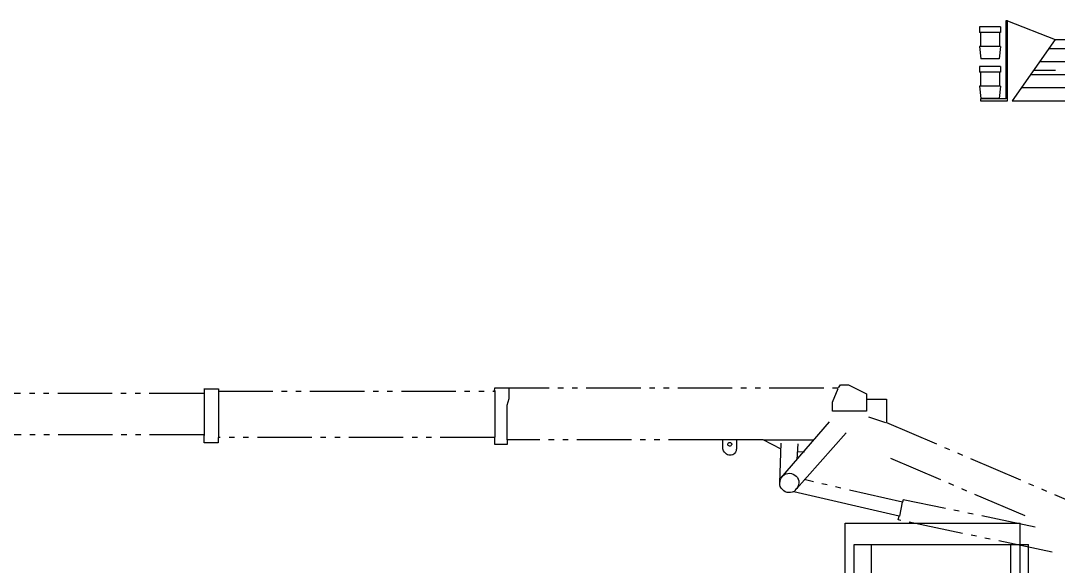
# Model space of a CAD drawing. Header units: millimetres. Extents: x 1084702 to 1166801, y 36632 to 124519.
# Drawn here: x 1100108 to 1106061, y 109174 to 112305 of the extents above; entities that cross this region are included whole.
import ezdxf

# ---------------------------------------------------------------- set-up
doc = ezdxf.new("R2010")
doc.units = ezdxf.units.MM
doc.header["$LTSCALE"] = 250
doc.linetypes.add('DASHED', pattern=[0.75, 0.5, -0.25])
doc.linetypes.add('PHANTOM', pattern=[2.1, 1.25, -0.2, 0.125, -0.2, 0.125, -0.2])
doc.layers.get('0').update_dxf_attribs({"color": 255})

# ---------------------------------------------------------------- blocks, each defined once
blk = doc.blocks.new('la')
for p, q in [((-60, 185), (60, 185)), ((-60, 185), (-60, 152)), ((60, 185), (60, 152)), ((-60, 152), (60, 152)), ((-55, 152), (-55, 72)), ((55, 152), (55, 72)), ((-60, 72), (60, 72)), ((-60, 72), (-52.9, 0)), ((60, 72), (52.9, 0)), ((-52.9, 0), (52.9, 0))]:
    blk.add_line(p, q)
blk = doc.blocks.new('A$C2C821063')
for p, q in [((-1509.6, 2962.7), (-1499.2, 2979.9)), ((-1499.2, 2979.9), (-1452.4, 2979.9)), ((-1452.4, 2979.9), (-1348.3, 2928.4)), ((-5149.1, 2957), (-5067.9, 2957)), ((-5067.9, 2957), (-5067.9, 2943.3)), ((-3483.1, 2943.3), (-3481.9, 2962.7)), ((-1348.3, 2928.4), (-1348.3, 2897.6)), ((-1348.3, 2897.6), (-1235.1, 2897.6)), ((-1235.1, 2897.6), (-1235.1, 2763.8)), ((-1846.9, 2417.3), (-1838.9, 2644.8)), ((-1845.7, 2405.9), (-1846.9, 2417.3)), ((-1843.5, 2396.7), (-1845.7, 2405.9)), ((-1838.9, 2386.4), (-1843.5, 2396.7)), ((-1832, 2378.4), (-1838.9, 2386.4)), ((-1824, 2371.6), (-1832, 2378.4)), ((-1814.8, 2365.8), (-1824, 2371.6)), ((-1804.6, 2362.4), (-1814.8, 2365.8)), ((-1794.3, 2361.3), (-1804.6, 2362.4)), ((-1785.1, 2361.3), (-1794.3, 2361.3)), ((-1776, 2363.5), (-1785.1, 2361.3)), ((-1770.2, 2364.7), (-1776, 2363.5)), ((-1765.7, 2364.7), (-1770.2, 2364.7)), ((-1161.9, 2226.3), (-1765.7, 2364.7)), ((-1167.6, 2204.6), (-1161.9, 2226.3))]:
    blk.add_line(p, q)
at = {"linetype": 'PHANTOM'}
for p, q in [((-5067.9, 2943.3), (-3483.1, 2943.3)), ((-3481.9, 2962.7), (-1509.6, 2962.7)), ((-1235.1, 2763.8), (121, 2181.7)), ((-283.8, 2019.4), (-1167.6, 2204.6))]:
    blk.add_line(p, q, dxfattribs=at)
for points in [[(-5152.5, 2930.7), (-6986.6, 2930.7)], [(-5150.2, 2691.7), (-6986.6, 2691.7)], [(-1838.9, 2610.5), (-1941.8, 2663.2), (-2095, 2663.2), (-2095, 2612.8), (-2096.1, 2606), (-2097.3, 2600.2), (-2100.7, 2593.4), (-2105.3, 2587.7), (-2109.9, 2582), (-2116.7, 2578.5), (-2124.7, 2576.3), (-2132.7, 2575.1), (-2139.6, 2576.3), (-2146.4, 2578.5), (-2153.3, 2582), (-2159, 2587.7), (-2164.8, 2593.4), (-2169.3, 2600.2), (-2171.6, 2606), (-2172.8, 2612.8), (-2172.8, 2664.3), (-3411.1, 2664.3), (-3411.1, 2638), (-3481.9, 2638), (-3481.9, 2678), (-5069.1, 2678), (-5069.1, 2674.6), (-5069.1, 2664.3), (-5069.1, 2652.8), (-5069.1, 2647.1), (-5149.1, 2647.1), (-5149.1, 2688.3)], [(-439.3, 2227.5), (-1252.3, 2575.1)], [(-382.1, 2163.5), (-1137.9, 2320.1), (-1142.5, 2305.2), (-1706.2, 2435.6)]]:
    blk.add_lwpolyline(points, dxfattribs=at)
for points in [[(-5149.1, 2959.3), (-5149.1, 2688.3)], [(-5067.9, 2943.3), (-5067.9, 2679.2)], [(-3481.9, 2946.7), (-3481.9, 2679.2)], [(-3400.8, 2962.7), (-3400.8, 2899.9), (-3413.4, 2861), (-3413.4, 2664.3)], [(-1348.3, 2897.6), (-1348.3, 2828.9), (-1545, 2828.9), (-1545, 2880.4), (-1510.7, 2959.3)], [(-1841.2, 2444.7), (-1562.2, 2767.2)], [(-1238.6, 2761.5), (-1335.8, 2793.5)], [(-1763.4, 2367), (-1465, 2704.3)], [(-2095, 2664.3), (-2172.8, 2664.3)], [(-2143, 2632.3), (-2145.3, 2635.7), (-2145.3, 2640.3), (-2143, 2643.7), (-2140.7, 2647.1), (-2136.2, 2649.4), (-2131.6, 2649.4), (-2128.2, 2648.3), (-2124.7, 2644.8), (-2122.5, 2641.4), (-2122.5, 2636.8), (-2124.7, 2633.4), (-2127, 2630), (-2130.5, 2627.7), (-2135, 2627.7), (-2139.6, 2628.9), (-2143, 2632.3)], [(-1655.9, 2662), (-1939.5, 2662)], [(-1747.4, 2551.1), (-1741.7, 2640.3)], [(-1740.5, 2596.8), (-1705.1, 2595.7)], [(-1844.6, 2420.7), (-1843.5, 2431), (-1840, 2441.3), (-1834.3, 2450.5), (-1827.4, 2458.4), (-1819.4, 2464.2), (-1810.3, 2468.8), (-1800, 2471), (-1789.7, 2472.2), (-1779.4, 2471), (-1769.1, 2467.6), (-1760, 2461.9), (-1752, 2455), (-1745.1, 2447), (-1740.5, 2437.9), (-1738.2, 2427.6), (-1737.1, 2417.3), (-1739.4, 2404.7), (-1744, 2394.4), (-1749.7, 2384.2), (-1757.7, 2376.1)], [(-1143.7, 2306.4), (-1159.7, 2225.2)]]:
    blk.add_lwpolyline(points)
blk = doc.blocks.new('profil_B4_1')
for p, q in [((88006.6, 76679), (88279.6, 76571.3)), ((88279.6, 76571.3), (88033.6, 76220)), ((88279.6, 76571.3), (92331.1, 76571.3)), ((88243.7, 76520), (92252.2, 76520)), ((88191.2, 76445), (95808.6, 76445)), ((88138.7, 76370), (95980.9, 76370)), ((88086.1, 76295), (96124.1, 76295)), ((88033.6, 76220), (96250.3, 76220)), ((87075.1, 71594.7), (87075.1, 73794.7)), ((87075.1, 73794.7), (88078.7, 73794.7)), ((88078.7, 71594.7), (88078.7, 73794.7))]:
    blk.add_line(p, q)
at = {"linetype": 'DASHED'}
blk.add_line((88156.2, 76395), (95926.9, 76395), dxfattribs=at)
for points in [[(88006.6, 76679), (87997.7, 76678.9), (87997.7, 76229.8), (87851.2, 76229.8), (87851.2, 76220), (88006.6, 76220), (88006.6, 76679)], [(87127, 71638.5), (87127, 73672.7)], [(87127, 73672.7), (87226.6, 73672.7)], [(87226.6, 71638.5), (87226.6, 73672.7)], [(87226.6, 73672.7), (88026.3, 73672.7)], [(88026.3, 71638.5), (88026.3, 73672.7)], [(88026.3, 73672.7), (88127.5, 73672.7)], [(88127.5, 71638.5), (88127.5, 73672.7)]]:
    blk.add_lwpolyline(points)
at = {"xscale": -1}
for p in [(87906.5, 76459.6), (87906.5, 76232)]:
    blk.add_blockref('la', p, dxfattribs=at)
blk.add_blockref('A$C2C821063', (88546.6, 71609.5))

msp = doc.modelspace()

# ---------------------------------------------------------------- block references
msp.add_blockref('profil_B4_1', (1017763, 35626.5))

doc.saveas('drawing.dxf')
